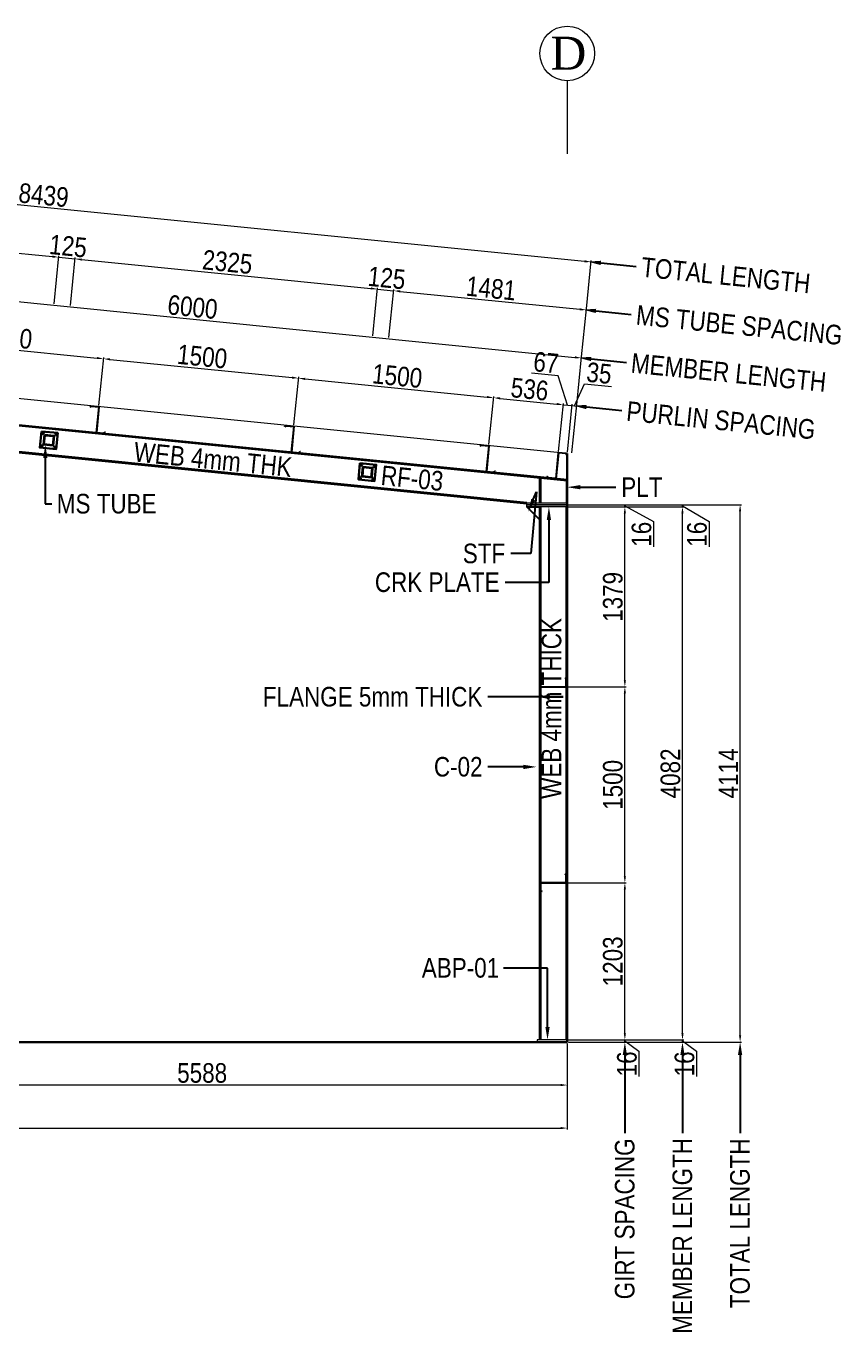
# Model space of a CAD drawing. Header units: millimetres. Extents: x 0 to 2669304, y -3314102 to 0.
# Drawn here: x 2320941 to 2327177, y -3178268 to -3168270 of the extents above; entities that cross this region are included whole.
import ezdxf
from ezdxf import colors
from ezdxf.entities.mleader import LeaderData, LeaderLine
from ezdxf.math import Vec2, Vec3

# ---------------------------------------------------------------- set-up
doc = ezdxf.new("R2010")
doc.units = ezdxf.units.MM
doc.header["$LTSCALE"] = 0.4
doc.header["$MEASUREMENT"] = 0
doc.header["$PDMODE"] = 34
doc.linetypes.add('CENTER', pattern=[2, 1.25, -0.25, 0.25, -0.25])
for name, color, linetype, lineweight in [('Base Plate', 114, 'Continuous', 20), ('CRK Plate', 54, 'Continuous', 20), ('Dim1', 147, 'Continuous', 20), ('Grid', 202, 'CENTER', 18), ('Outer Line', 1, 'Continuous', 30), ('PLT', 34, 'Continuous', 15), ('Roof Sheet1', 253, 'Continuous', 0), ('Steel', 1, 'Continuous', 30)]:
    doc.layers.add(name, color=color, linetype=linetype, lineweight=lineweight)
for name, color, linetype in [('Purlan', 46, 'Continuous'), ('stifners', 94, 'Continuous'), ('Thin', 6, 'Continuous')]:
    doc.layers.add(name, color=color, linetype=linetype)
doc.styles.add('style2', font='ARIALN.TTF')
doc.dimstyles.new('H.M.A', dxfattribs={"dimtxt": 37.0005, "dimasz": 20, "dimexe": 8, "dimexo": 10, "dimgap": 5, "dimtad": 3, "dimdec": 0, "dimrnd": 1, "dimzin": 0, "dimdsep": 46, "dimtxsty": 'style2', "dimcen": 0.09, "dimclrd": 152, "dimclre": 152, "dimclrt": 1, "dimadec": 0, "dimazin": 0, "dimtfac": 1, "dimtdec": 0, "dimtix": 1, "dimtmove": 1, "dimatfit": 3, "dimfxl": 0, "dimtolj": 1, "dimtzin": 0, "dimlwd": 5, "dimlwe": 5, "dimarcsym": 0})

# ---------------------------------------------------------------- blocks, each defined once
blk = doc.blocks.new('*D657')
at = {"layer": 'Defpoints', "color": 0}
for p in [(2308318.7, -3176377.8), (2325082.7, -3176377.8), (2325082.7, -3176707.3)]:
    blk.add_point(p, dxfattribs=at)
at = {"layer": 'Dim1', "color": 152, "lineweight": 5}
for p, q in [((2308318.7, -3176387.8), (2308318.7, -3176717.3)), ((2325082.7, -3176387.8), (2325082.7, -3176717.3)), ((2308368.7, -3176707.3), (2325032.7, -3176707.3))]:
    blk.add_line(p, q, dxfattribs=at)
at = {"layer": 'Dim1', "color": 152}
for points in [[(2308368.7, -3176698.9), (2308368.7, -3176715.6), (2308318.7, -3176707.3)], [(2325032.7, -3176698.9), (2325032.7, -3176715.6), (2325082.7, -3176707.3)]]:
    blk.add_solid(points, dxfattribs=at)
at = {"layer": 'Dim1', "color": 1, "insert": (2316700.7, -3176614.6), "char_height": 150, "attachment_point": 5, "style": 'style2'}
blk.add_mtext('\\A1;WIDTH : 16764 O/O OF STEEL LINE', dxfattribs=at)
blk = doc.blocks.new('A$C252068E4')
at = {"layer": 'Purlan'}
h = blk.add_hatch(color=256, dxfattribs=at)
h.dxf.hatch_style = 1
h.paths.add_polyline_path([(69.9, 200), (9.9, 200), (0, 190.1), (1.1, 189), (10.5, 198.5), (68.4, 198.5), (68.4, 0), (128.4, 0), (138.3, 9.9), (137.2, 11), (127.8, 1.5), (69.9, 1.5)])
for p, q in [((9.9, 200), (0, 190.1)), ((9.9, 200), (69.9, 200)), ((69.9, 200), (69.9, 1.5)), ((1.1, 189), (0, 190.1)), ((10.5, 198.5), (1.1, 189)), ((10.5, 198.5), (68.4, 198.5)), ((68.4, 198.5), (68.4, 0)), ((69.9, 1.5), (127.8, 1.5)), ((127.8, 1.5), (137.2, 11)), ((128.4, 0), (138.3, 9.9)), ((138.3, 9.9), (137.2, 11)), ((68.4, 0), (128.4, 0))]:
    blk.add_line(p, q, dxfattribs=at)
blk = doc.blocks.new('*D733')
at = {"layer": 'Defpoints', "color": 0}
for p in [(2321534, -3170816.6), (2320004.7, -3171035.1), (2321497.3, -3171184.3)]:
    blk.add_point(p, dxfattribs=at)
at = {"layer": 'Dim1', "color": 152, "lineweight": 5}
for p, q in [((2320005.7, -3171025.1), (2320042.5, -3170657.4)), ((2320091.2, -3170672.3), (2321484.3, -3170811.6)), ((2321498.3, -3171174.4), (2321535, -3170806.6))]:
    blk.add_line(p, q, dxfattribs=at)
at = {"layer": 'Dim1', "color": 152}
for points in [[(2320092.1, -3170664), (2320090.4, -3170680.6), (2320041.5, -3170667.3)], [(2321485.1, -3170803.3), (2321483.5, -3170819.9), (2321534, -3170816.6)]]:
    blk.add_solid(points, dxfattribs=at)
at = {"layer": 'Dim1', "color": 1, "insert": (2320796.9, -3170650.8), "char_height": 150, "attachment_point": 5, "rotation": 354.28963, "style": 'style2'}
blk.add_mtext('\\A1;1500', dxfattribs=at)
blk = doc.blocks.new('*D734')
at = {"layer": 'Defpoints', "color": 0}
for p in [(2323026.6, -3170965.8), (2321497.3, -3171184.3), (2322989.8, -3171333.6)]:
    blk.add_point(p, dxfattribs=at)
at = {"layer": 'Dim1', "color": 152, "lineweight": 5}
for p, q in [((2321498.3, -3171174.4), (2321535, -3170806.6)), ((2321583.8, -3170821.5), (2322976.8, -3170960.8)), ((2322990.8, -3171323.6), (2323027.6, -3170955.9))]:
    blk.add_line(p, q, dxfattribs=at)
at = {"layer": 'Dim1', "color": 152}
for points in [[(2321584.6, -3170813.3), (2321583, -3170829.8), (2321534, -3170816.6)], [(2322977.7, -3170952.6), (2322976, -3170969.1), (2323026.6, -3170965.8)]]:
    blk.add_solid(points, dxfattribs=at)
at = {"layer": 'Dim1', "color": 1, "insert": (2322289.4, -3170800.1), "char_height": 150, "attachment_point": 5, "rotation": 354.28963, "style": 'style2'}
blk.add_mtext('\\A1;1500', dxfattribs=at)
blk = doc.blocks.new('*D735')
at = {"layer": 'Defpoints', "color": 0}
for p in [(2324519.1, -3171115.1), (2322989.8, -3171333.6), (2324482.4, -3171482.8)]:
    blk.add_point(p, dxfattribs=at)
at = {"layer": 'Dim1', "color": 152, "lineweight": 5}
for p, q in [((2322990.8, -3171323.6), (2323027.6, -3170955.9)), ((2323076.3, -3170970.8), (2324469.4, -3171110.1)), ((2324483.4, -3171472.9), (2324520.1, -3171105.1))]:
    blk.add_line(p, q, dxfattribs=at)
at = {"layer": 'Dim1', "color": 152}
for points in [[(2323077.2, -3170962.5), (2323075.5, -3170979.1), (2323026.6, -3170965.8)], [(2324470.2, -3171101.8), (2324468.6, -3171118.4), (2324519.1, -3171115.1)]]:
    blk.add_solid(points, dxfattribs=at)
at = {"layer": 'Dim1', "color": 1, "insert": (2323782, -3170949.3), "char_height": 150, "attachment_point": 5, "rotation": 354.28963, "style": 'style2'}
blk.add_mtext('\\A1;1500', dxfattribs=at)
blk = doc.blocks.new('*D736')
at = {"layer": 'Defpoints', "color": 0}
for p in [(2325052.4, -3171168.4), (2324482.4, -3171482.8), (2325015.6, -3171536.1)]:
    blk.add_point(p, dxfattribs=at)
at = {"layer": 'Dim1', "color": 152, "lineweight": 5}
for p, q in [((2324483.4, -3171472.9), (2324520.1, -3171105.1)), ((2324568.9, -3171120), (2325002.6, -3171163.4)), ((2325016.6, -3171526.2), (2325053.4, -3171158.4))]:
    blk.add_line(p, q, dxfattribs=at)
at = {"layer": 'Dim1', "color": 152}
for points in [[(2324569.7, -3171111.8), (2324568.1, -3171128.3), (2324519.1, -3171115.1)], [(2325003.5, -3171155.1), (2325001.8, -3171171.7), (2325052.4, -3171168.4)]]:
    blk.add_solid(points, dxfattribs=at)
at = {"layer": 'Dim1', "color": 1, "insert": (2324794.9, -3171050.6), "char_height": 150, "attachment_point": 5, "rotation": 354.28963, "style": 'style2'}
blk.add_mtext('\\A1;536', dxfattribs=at)
blk = doc.blocks.new('*D737')
at = {"layer": 'Defpoints', "color": 0}
for p in [(2325119.5, -3171175.1), (2325015.6, -3171536.1), (2325082.7, -3171542.9)]:
    blk.add_point(p, dxfattribs=at)
at = {"layer": 'Dim1', "color": 152, "lineweight": 5}
for p, q in [((2325014.4, -3170948.1), (2324808.6, -3170927.5)), ((2325085.9, -3171171.7), (2325014.4, -3170948.1)), ((2325016.6, -3171526.2), (2325053.4, -3171158.4)), ((2325083.7, -3171532.9), (2325120.5, -3171165.1)), ((2325052.4, -3171168.4), (2325119.5, -3171175.1)), ((2325052.4, -3171168.4), (2325119.5, -3171175.1))]:
    blk.add_line(p, q, dxfattribs=at)
at = {"layer": 'Dim1', "color": 1, "insert": (2324920.6, -3170846.7), "char_height": 150, "attachment_point": 5, "rotation": 354.28963, "style": 'style2'}
blk.add_mtext('\\A1;67', dxfattribs=at)
blk = doc.blocks.new('*D738')
at = {"layer": 'Defpoints', "color": 0}
for p in [(2325154.7, -3171178.6), (2325082.7, -3171542.9), (2325117.9, -3171546.4)]:
    blk.add_point(p, dxfattribs=at)
at = {"layer": 'Dim1', "color": 152, "lineweight": 5}
for p, q in [((2325137.1, -3171176.9), (2325214.9, -3171008.4)), ((2325214.9, -3171008.4), (2325421, -3171029)), ((2325083.7, -3171532.9), (2325120.5, -3171165.1)), ((2325118.9, -3171536.4), (2325155.7, -3171168.7)), ((2325119.5, -3171175.1), (2325154.7, -3171178.6)), ((2325119.5, -3171175.1), (2325154.7, -3171178.6))]:
    blk.add_line(p, q, dxfattribs=at)
at = {"layer": 'Dim1', "color": 1, "insert": (2325327, -3170927.5), "char_height": 150, "attachment_point": 5, "rotation": 354.28963, "style": 'style2'}
blk.add_mtext('\\A1;35', dxfattribs=at)
blk = doc.blocks.new('*D740')
at = {"layer": 'Defpoints', "color": 0}
for p in [(2319184.4, -3170581.6), (2325191.4, -3170810.9), (2325154.7, -3171178.6)]:
    blk.add_point(p, dxfattribs=at)
at = {"layer": 'Dim1', "color": 152, "lineweight": 5}
for p, q in [((2319185.4, -3170571.7), (2319222.2, -3170203.9)), ((2319271, -3170218.9), (2325141.7, -3170805.9)), ((2325155.7, -3171168.7), (2325192.4, -3170800.9))]:
    blk.add_line(p, q, dxfattribs=at)
at = {"layer": 'Dim1', "color": 152}
for points in [[(2319271.8, -3170210.6), (2319270.1, -3170227.2), (2319221.2, -3170213.9)], [(2325142.5, -3170797.6), (2325140.8, -3170814.2), (2325191.4, -3170810.9)]]:
    blk.add_solid(points, dxfattribs=at)
at = {"layer": 'Dim1', "color": 1, "insert": (2322215.4, -3170421.3), "char_height": 150, "attachment_point": 5, "rotation": 354.28963, "style": 'style2'}
blk.add_mtext('\\A1;6000', dxfattribs=at)
blk = doc.blocks.new('*D741')
at = {"layer": 'Defpoints', "color": 0}
for p in [(2321191.8, -3170039.5), (2318078.4, -3170099.6), (2321155, -3170407.3)]:
    blk.add_point(p, dxfattribs=at)
at = {"layer": 'Dim1', "color": 152, "lineweight": 5}
for p, q in [((2318079.4, -3170089.7), (2318116.2, -3169721.9)), ((2318164.9, -3169736.9), (2321142, -3170034.6)), ((2321156, -3170397.3), (2321192.8, -3170029.6))]:
    blk.add_line(p, q, dxfattribs=at)
at = {"layer": 'Dim1', "color": 152}
for points in [[(2318165.7, -3169728.6), (2318164.1, -3169745.2), (2318115.2, -3169731.9)], [(2321142.9, -3170026.3), (2321141.2, -3170042.9), (2321191.8, -3170039.5)]]:
    blk.add_solid(points, dxfattribs=at)
at = {"layer": 'Dim1', "color": 1, "insert": (2319662.6, -3169794.6), "char_height": 150, "attachment_point": 5, "rotation": 354.28963, "style": 'style2'}
blk.add_mtext('\\A1;3092', dxfattribs=at)
blk = doc.blocks.new('*D742')
at = {"layer": 'Defpoints', "color": 0}
for p in [(2321316.2, -3170052), (2321155, -3170407.2), (2321279.4, -3170419.6)]:
    blk.add_point(p, dxfattribs=at)
at = {"layer": 'Dim1', "color": 152, "lineweight": 5}
for p, q in [((2321156, -3170397.3), (2321192.8, -3170029.6)), ((2321191.8, -3170039.5), (2321316.2, -3170052)), ((2321280.4, -3170409.7), (2321317.2, -3170042))]:
    blk.add_line(p, q, dxfattribs=at)
at = {"layer": 'Dim1', "color": 1, "insert": (2321263.1, -3169954.6), "char_height": 150, "attachment_point": 5, "rotation": 354.28963, "style": 'style2'}
blk.add_mtext('\\A1;125', dxfattribs=at)
blk = doc.blocks.new('*D743')
at = {"layer": 'Defpoints', "color": 0}
for p in [(2323629.8, -3170283.3), (2321279.4, -3170419.7), (2323593, -3170651.1)]:
    blk.add_point(p, dxfattribs=at)
at = {"layer": 'Dim1', "color": 152, "lineweight": 5}
for p, q in [((2321280.4, -3170409.8), (2321317.2, -3170042)), ((2321365.9, -3170057), (2323580, -3170278.4)), ((2323594, -3170641.1), (2323630.8, -3170273.4))]:
    blk.add_line(p, q, dxfattribs=at)
at = {"layer": 'Dim1', "color": 152}
for points in [[(2321366.7, -3170048.7), (2321365.1, -3170065.2), (2321316.2, -3170052)], [(2323580.9, -3170270.1), (2323579.2, -3170286.7), (2323629.8, -3170283.3)]]:
    blk.add_solid(points, dxfattribs=at)
at = {"layer": 'Dim1', "color": 1, "insert": (2322482.1, -3170076.5), "char_height": 150, "attachment_point": 5, "rotation": 354.28963, "style": 'style2'}
blk.add_mtext('\\A1;2325', dxfattribs=at)
blk = doc.blocks.new('*D744')
at = {"layer": 'Defpoints', "color": 0}
for p in [(2323754.2, -3170295.8), (2323593, -3170651.1), (2323717.4, -3170663.5)]:
    blk.add_point(p, dxfattribs=at)
at = {"layer": 'Dim1', "color": 152, "lineweight": 5}
for p, q in [((2323594, -3170641.1), (2323630.8, -3170273.4)), ((2323629.8, -3170283.3), (2323754.2, -3170295.8)), ((2323718.4, -3170653.5), (2323755.2, -3170285.8))]:
    blk.add_line(p, q, dxfattribs=at)
at = {"layer": 'Dim1', "color": 1, "insert": (2323701.1, -3170198.4), "char_height": 150, "attachment_point": 5, "rotation": 354.28963, "style": 'style2'}
blk.add_mtext('\\A1;125', dxfattribs=at)
blk = doc.blocks.new('*D745')
at = {"layer": 'Defpoints', "color": 0}
for p in [(2325228.2, -3170443.2), (2323717.4, -3170663.5), (2325191.4, -3170810.9)]:
    blk.add_point(p, dxfattribs=at)
at = {"layer": 'Dim1', "color": 152, "lineweight": 5}
for p, q in [((2323718.4, -3170653.5), (2323755.2, -3170285.8)), ((2323803.9, -3170300.7), (2325178.4, -3170438.2)), ((2325192.4, -3170800.9), (2325229.2, -3170433.2))]:
    blk.add_line(p, q, dxfattribs=at)
at = {"layer": 'Dim1', "color": 152}
for points in [[(2323804.7, -3170292.5), (2323803.1, -3170309), (2323754.2, -3170295.8)], [(2325179.3, -3170429.9), (2325177.6, -3170446.5), (2325228.2, -3170443.2)]]:
    blk.add_solid(points, dxfattribs=at)
at = {"layer": 'Dim1', "color": 1, "insert": (2324500.3, -3170278.3), "char_height": 150, "attachment_point": 5, "rotation": 354.28963, "style": 'style2'}
blk.add_mtext('\\A1;1481', dxfattribs=at)
blk = doc.blocks.new('*D746')
at = {"layer": 'Defpoints', "color": 0}
for p in [(2316831.4, -3169603.5), (2325265, -3170075.4), (2325228.2, -3170443.2)]:
    blk.add_point(p, dxfattribs=at)
at = {"layer": 'Dim1', "color": 152, "lineweight": 5}
for p, q in [((2316832.4, -3169593.6), (2316869.2, -3169225.8)), ((2316917.9, -3169240.8), (2325215.2, -3170070.5)), ((2325229.2, -3170433.2), (2325266, -3170065.5))]:
    blk.add_line(p, q, dxfattribs=at)
at = {"layer": 'Dim1', "color": 152}
for points in [[(2316918.7, -3169232.5), (2316917.1, -3169249.1), (2316868.2, -3169235.8)], [(2325216.1, -3170062.2), (2325214.4, -3170078.8), (2325265, -3170075.4)]]:
    blk.add_solid(points, dxfattribs=at)
at = {"layer": 'Dim1', "color": 1, "insert": (2321075.7, -3169564.5), "char_height": 150, "attachment_point": 5, "rotation": 354.28963, "style": 'style2'}
blk.add_mtext('\\A1;8439', dxfattribs=at)
blk = doc.blocks.new('*D747')
at = {"layer": 'Defpoints', "color": 0}
for p in [(2325082.7, -3176032.4), (2325082.7, -3176048.4), (2325523.7, -3176032.4)]:
    blk.add_point(p, dxfattribs=at)
at = {"layer": 'Dim1', "color": 152, "lineweight": 5}
for p, q in [((2325092.7, -3176032.4), (2325533.7, -3176032.4)), ((2325092.7, -3176048.4), (2325533.7, -3176048.4)), ((2325523.7, -3176048.4), (2325523.7, -3176032.4)), ((2325523.7, -3176048.4), (2325523.7, -3176032.4)), ((2325523.7, -3176040.4), (2325631.6, -3176118.8)), ((2325631.6, -3176118.8), (2325631.6, -3176313.3))]:
    blk.add_line(p, q, dxfattribs=at)
at = {"layer": 'Dim1', "color": 1, "insert": (2325540, -3176216.1), "char_height": 150, "attachment_point": 5, "rotation": 90, "style": 'style2'}
blk.add_mtext('\\A1;16', dxfattribs=at)
blk = doc.blocks.new('*D748')
at = {"layer": 'Defpoints', "color": 0}
for p in [(2325082.7, -3174829.4), (2325523.7, -3174829.4), (2325082.7, -3176032.4)]:
    blk.add_point(p, dxfattribs=at)
at = {"layer": 'Dim1', "color": 152, "lineweight": 5}
for p, q in [((2325092.7, -3174829.4), (2325533.7, -3174829.4)), ((2325523.7, -3175982.4), (2325523.7, -3174879.4)), ((2325092.7, -3176032.4), (2325533.7, -3176032.4))]:
    blk.add_line(p, q, dxfattribs=at)
at = {"layer": 'Dim1', "color": 152}
for points in [[(2325515.4, -3174879.4), (2325532.1, -3174879.4), (2325523.7, -3174829.4)], [(2325515.4, -3175982.4), (2325532.1, -3175982.4), (2325523.7, -3176032.4)]]:
    blk.add_solid(points, dxfattribs=at)
at = {"layer": 'Dim1', "color": 1, "insert": (2325432.1, -3175430.9), "char_height": 150, "attachment_point": 5, "rotation": 90, "style": 'style2'}
blk.add_mtext('\\A1;1203', dxfattribs=at)
blk = doc.blocks.new('*D749')
at = {"layer": 'Defpoints', "color": 0}
for p in [(2325082.7, -3173329.4), (2325523.7, -3173329.4), (2325082.7, -3174829.4)]:
    blk.add_point(p, dxfattribs=at)
at = {"layer": 'Dim1', "color": 152, "lineweight": 5}
for p, q in [((2325092.7, -3173329.4), (2325533.7, -3173329.4)), ((2325523.7, -3174779.4), (2325523.7, -3173379.4)), ((2325092.7, -3174829.4), (2325533.7, -3174829.4))]:
    blk.add_line(p, q, dxfattribs=at)
at = {"layer": 'Dim1', "color": 152}
for points in [[(2325515.4, -3173379.4), (2325532.1, -3173379.4), (2325523.7, -3173329.4)], [(2325515.4, -3174779.4), (2325532.1, -3174779.4), (2325523.7, -3174829.4)]]:
    blk.add_solid(points, dxfattribs=at)
at = {"layer": 'Dim1', "color": 1, "insert": (2325432.1, -3174079.4), "char_height": 150, "attachment_point": 5, "rotation": 90, "style": 'style2'}
blk.add_mtext('\\A1;1500', dxfattribs=at)
blk = doc.blocks.new('*D750')
at = {"layer": 'Defpoints', "color": 0}
for p in [(2325082.7, -3171950.9), (2325523.7, -3171950.9), (2325082.7, -3173329.4)]:
    blk.add_point(p, dxfattribs=at)
at = {"layer": 'Dim1', "color": 152, "lineweight": 5}
for p, q in [((2325092.7, -3171950.9), (2325533.7, -3171950.9)), ((2325523.7, -3173279.4), (2325523.7, -3172000.9)), ((2325092.7, -3173329.4), (2325533.7, -3173329.4))]:
    blk.add_line(p, q, dxfattribs=at)
at = {"layer": 'Dim1', "color": 152}
for points in [[(2325515.4, -3172000.9), (2325532.1, -3172000.9), (2325523.7, -3171950.9)], [(2325515.4, -3173279.4), (2325532.1, -3173279.4), (2325523.7, -3173329.4)]]:
    blk.add_solid(points, dxfattribs=at)
at = {"layer": 'Dim1', "color": 1, "insert": (2325432.1, -3172640.1), "char_height": 150, "attachment_point": 5, "rotation": 90, "style": 'style2'}
blk.add_mtext('\\A1;1379', dxfattribs=at)
blk = doc.blocks.new('*D751')
at = {"layer": 'Defpoints', "color": 0}
for p in [(2325082.7, -3171934.9), (2325082.7, -3171950.9), (2325523.7, -3171934.9)]:
    blk.add_point(p, dxfattribs=at)
at = {"layer": 'Dim1', "color": 152, "lineweight": 5}
for p, q in [((2325092.7, -3171934.9), (2325533.7, -3171934.9)), ((2325092.7, -3171950.9), (2325533.7, -3171950.9)), ((2325523.7, -3171950.9), (2325523.7, -3171934.9)), ((2325523.7, -3171950.9), (2325523.7, -3171934.9)), ((2325523.7, -3171942.9), (2325743.5, -3172063.3)), ((2325743.5, -3172063.3), (2325743.5, -3172257.9))]:
    blk.add_line(p, q, dxfattribs=at)
at = {"layer": 'Dim1', "color": 1, "insert": (2325651.9, -3172160.6), "char_height": 150, "attachment_point": 5, "rotation": 90, "style": 'style2'}
blk.add_mtext('\\A1;16', dxfattribs=at)
blk = doc.blocks.new('*D752')
at = {"layer": 'Defpoints', "color": 0}
for p in [(2325523.7, -3171950.9), (2325964.8, -3171950.9), (2325523.7, -3176032.4)]:
    blk.add_point(p, dxfattribs=at)
at = {"layer": 'Dim1', "color": 152, "lineweight": 5}
for p, q in [((2325533.7, -3171950.9), (2325974.8, -3171950.9)), ((2325964.8, -3175982.4), (2325964.8, -3172000.9)), ((2325533.7, -3176032.4), (2325974.8, -3176032.4))]:
    blk.add_line(p, q, dxfattribs=at)
at = {"layer": 'Dim1', "color": 152}
for points in [[(2325956.4, -3172000.9), (2325973.1, -3172000.9), (2325964.8, -3171950.9)], [(2325956.4, -3175982.4), (2325973.1, -3175982.4), (2325964.8, -3176032.4)]]:
    blk.add_solid(points, dxfattribs=at)
at = {"layer": 'Dim1', "color": 1, "insert": (2325873.2, -3173991.6), "char_height": 150, "attachment_point": 5, "rotation": 90, "style": 'style2'}
blk.add_mtext('\\A1;4082', dxfattribs=at)
blk = doc.blocks.new('*D753')
at = {"layer": 'Defpoints', "color": 0}
for p in [(2325523.7, -3176032.4), (2325523.7, -3176048.4), (2325964.8, -3176032.4)]:
    blk.add_point(p, dxfattribs=at)
at = {"layer": 'Dim1', "color": 152, "lineweight": 5}
for p, q in [((2325533.7, -3176032.4), (2325974.8, -3176032.4)), ((2325533.7, -3176048.4), (2325974.8, -3176048.4)), ((2325964.8, -3176048.4), (2325964.8, -3176032.4)), ((2325964.8, -3176048.4), (2325964.8, -3176032.4)), ((2325964.8, -3176040.4), (2326072.6, -3176118.8)), ((2326072.6, -3176118.8), (2326072.6, -3176313.3))]:
    blk.add_line(p, q, dxfattribs=at)
at = {"layer": 'Dim1', "color": 1, "insert": (2325981, -3176216.1), "char_height": 150, "attachment_point": 5, "rotation": 90, "style": 'style2'}
blk.add_mtext('\\A1;16', dxfattribs=at)
blk = doc.blocks.new('*D754')
at = {"layer": 'Defpoints', "color": 0}
for p in [(2325523.7, -3171934.9), (2325523.7, -3171950.9), (2325964.8, -3171934.9)]:
    blk.add_point(p, dxfattribs=at)
at = {"layer": 'Dim1', "color": 152, "lineweight": 5}
for p, q in [((2325533.7, -3171934.9), (2325974.8, -3171934.9)), ((2325533.7, -3171950.9), (2325974.8, -3171950.9)), ((2325964.8, -3171950.9), (2325964.8, -3171934.9)), ((2325964.8, -3171950.9), (2325964.8, -3171934.9)), ((2325964.8, -3171942.9), (2326167.9, -3172063.3)), ((2326167.9, -3172063.3), (2326167.9, -3172257.9))]:
    blk.add_line(p, q, dxfattribs=at)
at = {"layer": 'Dim1', "color": 1, "insert": (2326076.3, -3172160.6), "char_height": 150, "attachment_point": 5, "rotation": 90, "style": 'style2'}
blk.add_mtext('\\A1;16', dxfattribs=at)
blk = doc.blocks.new('*D755')
at = {"layer": 'Defpoints', "color": 0}
for p in [(2325964.8, -3171934.9), (2326405.8, -3171934.9), (2325964.8, -3176048.4)]:
    blk.add_point(p, dxfattribs=at)
at = {"layer": 'Dim1', "color": 152, "lineweight": 5}
for p, q in [((2325974.8, -3171934.9), (2326415.8, -3171934.9)), ((2326405.8, -3175998.4), (2326405.8, -3171984.9)), ((2325974.8, -3176048.4), (2326415.8, -3176048.4))]:
    blk.add_line(p, q, dxfattribs=at)
at = {"layer": 'Dim1', "color": 152}
for points in [[(2326397.5, -3171984.9), (2326414.1, -3171984.9), (2326405.8, -3171934.9)], [(2326397.5, -3175998.4), (2326414.1, -3175998.4), (2326405.8, -3176048.4)]]:
    blk.add_solid(points, dxfattribs=at)
at = {"layer": 'Dim1', "color": 1, "insert": (2326315.5, -3173991.6), "char_height": 150, "attachment_point": 5, "rotation": 90, "style": 'style2'}
blk.add_mtext('\\A1;4114', dxfattribs=at)
blk = doc.blocks.new('*D756')
at = {"layer": 'Defpoints', "color": 0}
for p in [(2319494.7, -3176048.4), (2325082.7, -3176048.4), (2319494.7, -3176377.8)]:
    blk.add_point(p, dxfattribs=at)
at = {"layer": 'Dim1', "color": 152, "lineweight": 5}
for p, q in [((2319494.7, -3176058.4), (2319494.7, -3176387.8)), ((2325082.7, -3176058.4), (2325082.7, -3176387.8)), ((2325032.7, -3176377.8), (2319544.7, -3176377.8))]:
    blk.add_line(p, q, dxfattribs=at)
at = {"layer": 'Dim1', "color": 152}
for points in [[(2319544.7, -3176369.5), (2319544.7, -3176386.1), (2319494.7, -3176377.8)], [(2325032.7, -3176369.5), (2325032.7, -3176386.1), (2325082.7, -3176377.8)]]:
    blk.add_solid(points, dxfattribs=at)
at = {"layer": 'Dim1', "color": 1, "insert": (2322288.7, -3176286.2), "char_height": 150, "attachment_point": 5, "style": 'style2'}
blk.add_mtext('\\A1;5588', dxfattribs=at)
blk = doc.blocks.new('A$C48F06F5B')
at = {"layer": 'Outer Line'}
for points in [[(125, 125), (0, 125), (0, 0), (125, 0)], [(100, 100), (25, 100), (25, 25), (100, 25)], [(97, 97), (28, 97), (28, 28), (97, 28)]]:
    blk.add_lwpolyline(points, close=True, dxfattribs=at)
for centre in [(12.5, 112.5), (112.5, 112.5), (12.5, 12.5), (112.5, 12.5)]:
    blk.add_circle(centre, 6, dxfattribs=at)

msp = doc.modelspace()

# ---------------------------------------------------------------- linework, layer by layer
at = {"layer": 'Base Plate'}
msp.add_lwpolyline([(2325082.6817, -3176032.3803), (2324852.6817, -3176032.3803), (2324852.6817, -3176048.3803), (2325082.6817, -3176048.3803)], close=True, dxfattribs=at)
at = {"layer": 'CRK Plate'}
for points in [[(2324772.6817, -3171918.8728), (2325082.6817, -3171918.8728), (2325082.6817, -3171934.8728), (2324772.6817, -3171934.8728)], [(2324772.6817, -3171934.8728), (2325082.6817, -3171934.8728), (2325082.6817, -3171950.8728), (2324772.6817, -3171950.8728)]]:
    msp.add_lwpolyline(points, close=True, dxfattribs=at)
at = {"layer": 'Grid', "color": 202, "linetype": 'ByBlock'}
msp.add_line((2325082.6817, -3168688.4726), (2325082.6817, -3169247.5636), dxfattribs=at)
msp.add_circle((2325082.6817, -3168479.118), 209.3546, dxfattribs=at)
at = {"layer": 'Outer Line'}
for p, q in [((2325082.6817, -3171748.8753), (2319143.1812, -3171154.9253)), ((2325082.6817, -3171743.8504), (2319143.6787, -3171149.9501)), ((2324772.6817, -3171918.8728), (2319123.2804, -3171353.9327)), ((2324772.6817, -3171923.8978), (2319597.8788, -3171406.4175)), ((2325082.6817, -3176048.3803), (2325082.6817, -3171542.8529)), ((2324872.6817, -3176032.3803), (2324872.6817, -3171950.8728)), ((2324877.6817, -3176032.3803), (2324877.6817, -3171950.8728)), ((2325077.6817, -3176032.3803), (2325077.6817, -3171950.8728)), ((2325082.6817, -3171950.8728), (2325082.6817, -3176032.3803)), ((2308318.6817, -3176048.3803), (2325082.6817, -3176048.3803))]:
    msp.add_line(p, q, dxfattribs=at)
at = {"layer": 'PLT'}
msp.add_lwpolyline([(2325077.6817, -3171748.3753), (2325082.6817, -3171748.8753), (2325082.6817, -3171918.8728), (2325077.6817, -3171918.8728)], close=True, dxfattribs=at)
at = {"layer": 'Roof Sheet1'}
msp.add_line((2325082.6817, -3171542.8529), (2316700.6817, -3170704.6529), dxfattribs=at)
at = {"layer": 'stifners'}
for points in [[(2324872.6817, -3171729.8853), (2324877.6817, -3171730.3853), (2324877.6817, -3171918.8728), (2324872.6817, -3171918.8728)], [(2324772.6817, -3171950.8728), (2324872.6817, -3171950.8728), (2324872.6817, -3172050.8728)]]:
    msp.add_lwpolyline(points, close=True, dxfattribs=at)

# ---------------------------------------------------------------- block references
at = {"layer": 'Outer Line', "xscale": -1, "rotation": 354.2894068627579}
for p in [(2321170.435, -3171509.279), (2323608.435, -3171753.079)]:
    msp.add_blockref('A$C48F06F5B', p, dxfattribs=at)
at = {"layer": 'Steel'}
for p, rotation in [((2321409.2947, -3171376.5102), 354.2894331684685), ((2322901.8505, -3171525.7658), 354.2894331684685), ((2324394.4062, -3171675.0214), 354.2894331684685), ((2325076.6814, -3173397.783), 89.99999999995212), ((2325076.6814, -3174897.783), 89.99999999995212)]:
    msp.add_blockref('A$C252068E4', p, dxfattribs=dict(at, rotation=rotation))
at = {"layer": 'Steel', "xscale": -1, "rotation": 354.2894331686123}
msp.add_blockref('A$C252068E4', (2325063.7693, -3171741.9576), dxfattribs=at)

# ---------------------------------------------------------------- texts
at = {"layer": 'Thin', "color": 7, "lineweight": 5, "insert": (2325091.6273, -3168351.1028), "char_height": 252, "attachment_point": 2, "style": 'style2'}
msp.add_mtext('{\\fTimes New Roman|b0|i0|c0|p18;D}', dxfattribs=at)
at = {"layer": 'Thin', "color": 7, "lineweight": 5, "char_height": 150, "attachment_point": 2, "rotation": 354.28940686, "style": 'style2'}
for s, insert, width in [('WEB 4mm THK', (2322378.3704, -3171512.9539), 1420.368378), ('RF-03', (2323903.561, -3171656.6272), 450.196957)]:
    msp.add_mtext(s, dxfattribs=dict(at, insert=insert, width=width))
at = {"layer": 'Thin', "color": 7, "lineweight": 5, "insert": (2325039.3346, -3173494.3162), "char_height": 150, "attachment_point": 8, "rotation": 90, "style": 'style2'}
msp.add_mtext('WEB 4mm THICK', dxfattribs=at)

# ---------------------------------------------------------------- dimensions: what is measured, and where the dimension line sits
at = {"layer": 'Dim1'}
for base, p1, p2, angle, picture, middle in [((2325264.9733, -3170075.4456), (2316831.3928, -3169603.5217), (2325228.2022, -3170443.1702), 174.2896262, '*D746', (2321075.6814, -3169564.4899)), ((2321191.7822, -3170039.5438), (2318078.3908, -3170099.6204), (2321155.0104, -3170407.2755), 174.2896262, '*D741', (2319662.5849, -3169794.5873)), ((2321316.1619, -3170051.9813), (2321155.0165, -3170407.2146), (2321279.3967, -3170419.6476), 174.2896262, '*D742', (2321263.0848, -3169954.6311)), ((2323629.7831, -3170283.3345), (2321279.3908, -3170419.7059), (2323593.0121, -3170651.059), 174.2896262, '*D743', (2322482.0853, -3170076.5264)), ((2323754.1628, -3170295.7719), (2323593.0121, -3170651.059), (2323717.3918, -3170663.4965), 174.2896262, '*D744', (2323701.0858, -3170198.4217)), ((2325228.2008, -3170443.17), (2323717.3918, -3170663.4965), (2325191.4298, -3170810.8946), 174.2896262, '*D745', (2324500.2946, -3170278.3395)), ((2325191.4284, -3170810.8945), (2319184.4315, -3170581.6236), (2325154.6574, -3171178.6191), 174.2896262, '*D740', (2322215.4285, -3170421.2633)), ((2321534.0311, -3170816.5705), (2320004.7028, -3171035.0538), (2321497.2586, -3171184.3094), 174.2896262, '*D733', (2320796.8657, -3170650.8141)), ((2323026.5874, -3170965.8203), (2321497.2586, -3171184.3094), (2322989.8143, -3171333.5661), 174.2896262, '*D734', (2322289.4221, -3170800.0639)), ((2324519.1438, -3171115.0702), (2322989.8143, -3171333.5661), (2324482.3702, -3171482.8206), 174.2896262, '*D735', (2323781.9784, -3170949.3138)), ((2325052.3806, -3171168.3918), (2324482.3702, -3171482.8206), (2325015.6068, -3171536.1442), 174.2896262, '*D736', (2324794.875, -3171050.5996)), ((2325523.7169, -3171950.8728), (2325082.6817, -3173329.3803), (2325082.6817, -3171950.8728), 90, '*D750', (2325432.131, -3172640.1266)), ((2325964.7521, -3171950.8728), (2325523.7169, -3176032.3803), (2325523.7169, -3171950.8728), 90, '*D752', (2325873.1662, -3173991.6266)), ((2326405.7873, -3171934.8728), (2325964.7521, -3176048.3803), (2325964.7521, -3171934.8728), 90, '*D755', (2326315.4804, -3173991.6266)), ((2325523.7169, -3173329.3803), (2325082.6817, -3174829.3803), (2325082.6817, -3173329.3803), 90, '*D749', (2325432.131, -3174079.3803)), ((2325523.7169, -3174829.3803), (2325082.6817, -3176032.3803), (2325082.6817, -3174829.3803), 90, '*D748', (2325432.131, -3175430.8803)), ((2319494.6817, -3176377.8164), (2325082.6817, -3176048.3803), (2319494.6817, -3176048.3803), 180, '*D756', (2322288.6817, -3176286.2305))]:
    dim = msp.add_linear_dim(base=base, p1=p1, p2=p2, angle=angle, dimstyle='H.M.A', override={"dimtxt": 150, "dimasz": 50, "dimexe": 10, "dimgap": 15}, dxfattribs=at)
    dim.commit()
    dim.dimension.update_dxf_attribs({"geometry": picture, "text_midpoint": middle})
for base, p1, p2, angle, picture, middle in [((2325119.4557, -3171175.0991), (2325015.6068, -3171536.1442), (2325082.6817, -3171542.8529), 174.2896262, '*D737', (2324999.4534, -3170946.5945)), ((2325154.6559, -3171178.619), (2325082.6817, -3171542.8529), (2325117.882, -3171546.3729), 174.2896262, '*D738', (2325229.805, -3171009.8507)), ((2325523.7169, -3171934.8728), (2325082.6817, -3171950.8728), (2325082.6817, -3171934.8728), 90, '*D751', (2325743.5203, -3172078.3283)), ((2325964.7521, -3171934.8728), (2325523.7169, -3171950.8728), (2325523.7169, -3171934.8728), 90, '*D754', (2326167.8584, -3172078.3283)), ((2325523.7169, -3176032.3803), (2325082.6817, -3176048.3803), (2325082.6817, -3176032.3803), 90, '*D747', (2325631.5954, -3176133.7977)), ((2325964.7521, -3176032.3803), (2325523.7169, -3176048.3803), (2325523.7169, -3176032.3803), 90, '*D753', (2326072.6306, -3176133.7977))]:
    dim = msp.add_linear_dim(base=base, p1=p1, p2=p2, angle=angle, dimstyle='H.M.A', override={"dimtxt": 150, "dimasz": 50, "dimexe": 10, "dimgap": 15}, dxfattribs=at)
    dim.commit()
    dim.dimension.update_dxf_attribs({"geometry": picture, "text_midpoint": middle, "dimtype": 160})
dim = msp.add_linear_dim(base=(2325082.6817, -3176707.2525), p1=(2308318.6817, -3176377.8164), p2=(2325082.6817, -3176377.8164), text='WIDTH : <> O/O OF STEEL LINE', dimstyle='H.M.A', override={"dimtxt": 150, "dimasz": 50, "dimexe": 10, "dimgap": 15}, dxfattribs=at)
dim.commit()
dim.dimension.update_dxf_attribs({"geometry": '*D657', "text_midpoint": (2316700.6817, -3176614.6434)})

# ---------------------------------------------------------------- leaders
at = {"layer": 'Thin', "color": 7, "lineweight": 5}
ml = msp.add_multileader_mtext('Standard', dxfattribs=at)
ml.set_content('TOTAL LENGTH', color=7, style='style2')
ml.set_leader_properties(color=215)
ml.build(insert=Vec2(0, 0))
ml.multileader.update_dxf_attribs({"dogleg_length": 150, "arrow_head_size": 100})
ctx = ml.context
ctx.base_point, ctx.char_height, ctx.arrow_head_size, ctx.landing_gap_size, ctx.plane_origin, ctx.plane_x_axis, ctx.plane_y_axis = Vec3(2325609.8024, -3170109.9272), 150, 100, 50, Vec3(2241503.4636, -3154165.8282), Vec3(0.995037571, -0.09949991), Vec3(0.09949991, 0.995037571)
ctx.text_align_type = 1
notes = []
notes.append((ctx, [(1, (1, 1, 0), (2325561.3134, -3170105.0785), (0.995037571, -0.09949991), 48.7308, [(0, [(2325239.9681, -3170072.9452)], 0, [])])]))
ctx.mtext.insert, ctx.mtext.text_direction, ctx.mtext.rotation, ctx.mtext.alignment, ctx.mtext.flow_direction = Vec3(2326303.924, -3170102.6772), Vec3(0.995037571, -0.09949991), 6.183520483, 2, 5
ml = msp.add_multileader_mtext('Standard', dxfattribs=at)
ml.set_content('MS TUBE SPACING', color=7, style='style2')
ml.set_leader_properties(color=215)
ml.build(insert=Vec2(0, 0))
ml.multileader.update_dxf_attribs({"dogleg_length": 150, "arrow_head_size": 100})
ctx = ml.context
ctx.base_point, ctx.char_height, ctx.arrow_head_size, ctx.landing_gap_size, ctx.plane_origin, ctx.plane_x_axis, ctx.plane_y_axis = Vec3(2325573.0315, -3170477.6508), 150, 100, 50, Vec3(2241466.6926, -3154533.5518), Vec3(0.995037571, -0.09949991), Vec3(0.09949991, 0.995037571)
ctx.text_align_type = 1
notes.append((ctx, [(1, (1, 1, 0), (2325524.5424, -3170472.8021), (0.995037571, -0.09949991), 48.7308, [(0, [(2325203.1972, -3170440.6688)], 0, [])])]))
ctx.mtext.insert, ctx.mtext.text_direction, ctx.mtext.rotation, ctx.mtext.alignment, ctx.mtext.flow_direction = Vec3(2326407.2965, -3170484.4147), Vec3(0.995037571, -0.09949991), 6.183520483, 2, 5
ml = msp.add_multileader_mtext('Standard', dxfattribs=at)
ml.set_content('MEMBER LENGTH', color=7, style='style2')
ml.set_leader_properties(color=215)
ml.build(insert=Vec2(0, 0))
ml.multileader.update_dxf_attribs({"dogleg_length": 150, "arrow_head_size": 100})
ctx = ml.context
ctx.base_point, ctx.char_height, ctx.arrow_head_size, ctx.landing_gap_size, ctx.plane_origin, ctx.plane_x_axis, ctx.plane_y_axis = Vec3(2325536.2605, -3170845.3745), 150, 100, 50, Vec3(2241429.9217, -3154901.2755), Vec3(0.995037571, -0.09949991), Vec3(0.09949991, 0.995037571)
ctx.text_align_type = 1
notes.append((ctx, [(1, (1, 1, 0), (2325487.7715, -3170840.5258), (0.995037571, -0.09949991), 48.7308, [(0, [(2325166.4262, -3170808.3925)], 0, [])])]))
ctx.mtext.insert, ctx.mtext.text_direction, ctx.mtext.rotation, ctx.mtext.alignment, ctx.mtext.flow_direction = Vec3(2326325.7794, -3170847.6639), Vec3(0.995037571, -0.09949991), 6.183520483, 2, 5
ml = msp.add_multileader_mtext('Standard', dxfattribs=at)
ml.set_content('PURLIN SPACING', color=7, style='style2')
ml.set_leader_properties(color=215)
ml.build(insert=Vec2(0, 0))
ml.multileader.update_dxf_attribs({"dogleg_length": 150, "arrow_head_size": 100})
ctx = ml.context
ctx.base_point, ctx.char_height, ctx.arrow_head_size, ctx.landing_gap_size, ctx.plane_origin, ctx.plane_x_axis, ctx.plane_y_axis = Vec3(2325499.4896, -3171213.0982), 150, 100, 50, Vec3(2241393.1507, -3155268.9992), Vec3(0.995037571, -0.09949991), Vec3(0.09949991, 0.995037571)
ctx.text_align_type = 1
notes.append((ctx, [(1, (1, 1, 0), (2325451.0005, -3171208.2495), (0.995037571, -0.09949991), 48.7308, [(0, [(2325129.6553, -3171176.1162)], 0, [])])]))
ctx.mtext.insert, ctx.mtext.text_direction, ctx.mtext.rotation, ctx.mtext.alignment, ctx.mtext.flow_direction = Vec3(2326267.0172, -3171213.1886), Vec3(0.995037571, -0.09949991), 6.183520483, 2, 5
ml = msp.add_multileader_mtext('Standard', dxfattribs=at)
ml.set_content('MS TUBE', color=7, style='style2')
ml.set_leader_properties(color=215)
ml.build(insert=Vec2(0, 0))
ml.multileader.update_dxf_attribs({"dogleg_length": 150, "arrow_head_size": 100})
ctx = ml.context
ctx.base_point, ctx.char_height, ctx.arrow_head_size, ctx.landing_gap_size, ctx.plane_origin = Vec3(2321136.9724, -3171927.7188), 150, 100, 50, Vec3(2235861.5689, -3164431.3144)
ctx.text_align_type = 1
notes.append((ctx, [(1, (1, 1, 0), (2321088.2416, -3171927.7188), (1, 0), 48.7308, [(0, [(2321088.2416, -3171475.9344)], 0, [])])]))
ctx.mtext.insert, ctx.mtext.alignment, ctx.mtext.flow_direction = Vec3(2321557.8285, -3171851.4398), 2, 5
ml = msp.add_multileader_mtext('Standard', dxfattribs=at)
ml.set_content('PLT', color=7, style='style2')
ml.set_leader_properties(color=215)
ml.build(insert=Vec2(0, 0))
ml.multileader.update_dxf_attribs({"dogleg_length": 150, "arrow_head_size": 100})
ctx = ml.context
ctx.base_point, ctx.char_height, ctx.arrow_head_size, ctx.landing_gap_size, ctx.plane_origin = Vec3(2325454.3604, -3171800.1917), 150, 100, 50, Vec3(2240178.9569, -3164301.2872)
ctx.text_align_type = 1
notes.append((ctx, [(1, (1, 1, 0), (2325405.6296, -3171800.1917), (1, 0), 48.7308, [(0, [(2325082.6817, -3171800.1917)], 0, [])])]))
ctx.mtext.insert, ctx.mtext.alignment, ctx.mtext.flow_direction = Vec3(2325653.7465, -3171725.1917), 2, 5
ml = msp.add_multileader_mtext('Standard', dxfattribs=at)
ml.set_content('STF', color=7, style='style2')
ml.set_leader_properties(color=215)
ml.build(insert=Vec2(0, 0))
ml.multileader.update_dxf_attribs({"dogleg_length": 150, "arrow_head_size": 100})
ctx = ml.context
ctx.base_point, ctx.char_height, ctx.arrow_head_size, ctx.landing_gap_size, ctx.plane_origin = Vec3(2324240.9853, -3172308.6199), 150, 100, 50, Vec3(2410216.4171, -3179494.1478)
ctx.text_align_type = 1
notes.append((ctx, [(1, (1, 1, 0), (2324803.7761, -3172308.6199), (-1, 0), 153.582, [(1, [(2324784.424, -3171987.616), (2324847.6808, -3171836.6302)], 0, [])])]))
ctx.mtext.insert, ctx.mtext.alignment, ctx.mtext.flow_direction = Vec3(2324445.5897, -3172232.3409), 2, 5
ml = msp.add_multileader_mtext('Standard', dxfattribs=at)
ml.set_content('CRK PLATE', color=7, style='style2')
ml.set_leader_properties(color=215)
ml.build(insert=Vec2(0, 0))
ml.multileader.update_dxf_attribs({"dogleg_length": 150, "arrow_head_size": 100})
ctx = ml.context
ctx.base_point, ctx.char_height, ctx.arrow_head_size, ctx.landing_gap_size, ctx.plane_origin = Vec3(2323569.1903, -3172528.6461), 150, 100, 50, Vec3(2410169.1779, -3180025.0505)
ctx.text_align_type = 1
notes.append((ctx, [(1, (1, 1, 0), (2324942.5052, -3172528.6461), (-1, 0), 335.9684, [(0, [(2324942.5052, -3171950.8728)], 0, [])])]))
ctx.mtext.insert, ctx.mtext.alignment, ctx.mtext.flow_direction = Vec3(2324087.8635, -3172452.3671), 2, 5
ml = msp.add_multileader_mtext('Standard', dxfattribs=at)
ml.set_content('FLANGE 5mm THICK', color=7, style='style2')
ml.set_leader_properties(color=215)
ml.build(insert=Vec2(0, 0))
ml.multileader.update_dxf_attribs({"dogleg_length": 150, "arrow_head_size": 100})
ctx = ml.context
ctx.base_point, ctx.char_height, ctx.arrow_head_size, ctx.landing_gap_size, ctx.plane_origin = Vec3(2322710.3472, -3173405.6961), 150, 100, 50, Vec3(2409751.4056, -3165909.2917)
ctx.text_align_type = 1
notes.append((ctx, [(1, (1, 1, 0), (2324524.7329, -3173405.6961), (-1, 0), 48.7308, [(1, [(2324847.6808, -3173405.0699), (2325052.6808, -3173405.6961)], 0, [])])]))
ctx.mtext.insert, ctx.mtext.alignment, ctx.mtext.flow_direction = Vec3(2323593.1747, -3173329.4171), 2, 5
ml = msp.add_multileader_mtext('Standard', dxfattribs=at)
ml.set_content('C-02', color=7, style='style2')
ml.set_leader_properties(color=215)
ml.build(insert=Vec2(0, 0))
ml.multileader.update_dxf_attribs({"dogleg_length": 150, "arrow_head_size": 100})
ctx = ml.context
ctx.base_point, ctx.char_height, ctx.arrow_head_size, ctx.landing_gap_size, ctx.plane_origin = Vec3(2324020.9543, -3173941.9846), 150, 100, 50, Vec3(2409751.4056, -3166445.5802)
ctx.text_align_type = 1
notes.append((ctx, [(1, (1, 1, 0), (2324524.7329, -3173941.9846), (-1, 0), 48.7308, [(0, [(2324847.6808, -3173941.9846)], 0, [])])]))
ctx.mtext.insert, ctx.mtext.alignment, ctx.mtext.flow_direction = Vec3(2324248.4782, -3173865.7056), 2, 5
ml = msp.add_multileader_mtext('Standard', dxfattribs=at)
ml.set_content('ABP-01', color=7, style='style2')
ml.set_leader_properties(color=215)
ml.build(insert=Vec2(0, 0))
ml.multileader.update_dxf_attribs({"dogleg_length": 150, "arrow_head_size": 100})
ctx = ml.context
ctx.base_point, ctx.char_height, ctx.arrow_head_size, ctx.landing_gap_size, ctx.plane_origin = Vec3(2323935.684, -3175481.6095), 150, 100, 50, Vec3(2410158.6252, -3167985.205)
ctx.text_align_type = 1
notes.append((ctx, [(1, (1, 1, 0), (2324931.9526, -3175481.6095), (-1, 0), 335.9684, [(0, [(2324931.9526, -3176032.3803)], 0, [])])]))
ctx.mtext.insert, ctx.mtext.alignment, ctx.mtext.flow_direction = Vec3(2324265.8341, -3175405.3305), 2, 5
ml = msp.add_multileader_mtext('Standard', dxfattribs=at)
ml.set_content('GIRT SPACING', color=7, style='style2')
ml.set_leader_properties(color=215)
ml.build(insert=Vec2(0, 0))
ml.multileader.update_dxf_attribs({"dogleg_length": 150, "arrow_head_size": 100})
ctx = ml.context
ctx.base_point, ctx.char_height, ctx.arrow_head_size, ctx.landing_gap_size, ctx.plane_origin, ctx.plane_x_axis, ctx.plane_y_axis = Vec3(2325523.7169, -3178058.4265), 150, 100, 50, Vec3(2333020.1214, -3091144.6555), Vec3(0, 1), Vec3(-1, 0)
ctx.text_align_type = 1
notes.append((ctx, [(1, (1, 1, 0), (2325523.7169, -3176698.0313), (0, -1), 48.7308, [(0, [(2325523.7169, -3176048.3803)], 0, [])])]))
ctx.mtext.insert, ctx.mtext.text_direction, ctx.mtext.rotation, ctx.mtext.alignment, ctx.mtext.flow_direction = Vec3(2325447.4379, -3177402.5943), Vec3(0, 1), 1.570796327, 2, 5
ml = msp.add_multileader_mtext('Standard', dxfattribs=at)
ml.set_content('MEMBER LENGTH', color=7, style='style2')
ml.set_leader_properties(color=215)
ml.build(insert=Vec2(0, 0))
ml.multileader.update_dxf_attribs({"dogleg_length": 150, "arrow_head_size": 100})
ctx = ml.context
ctx.base_point, ctx.char_height, ctx.arrow_head_size, ctx.landing_gap_size, ctx.plane_origin, ctx.plane_x_axis, ctx.plane_y_axis = Vec3(2325964.7521, -3178318.4197), 150, 100, 50, Vec3(2333461.1566, -3091144.6555), Vec3(0, 1), Vec3(-1, 0)
ctx.text_align_type = 1
notes.append((ctx, [(1, (1, 1, 0), (2325964.7521, -3176698.0313), (0, -1), 48.7308, [(0, [(2325964.7521, -3176048.3803)], 0, [])])]))
ctx.mtext.insert, ctx.mtext.text_direction, ctx.mtext.rotation, ctx.mtext.alignment, ctx.mtext.flow_direction = Vec3(2325888.4731, -3177532.5909), Vec3(0, 1), 1.570796327, 2, 5
ml = msp.add_multileader_mtext('Standard', dxfattribs=at)
ml.set_content('TOTAL LENGTH', color=7, style='style2')
ml.set_leader_properties(color=215)
ml.build(insert=Vec2(0, 0))
ml.multileader.update_dxf_attribs({"dogleg_length": 150, "arrow_head_size": 100})
ctx = ml.context
ctx.base_point, ctx.char_height, ctx.arrow_head_size, ctx.landing_gap_size, ctx.plane_origin, ctx.plane_x_axis, ctx.plane_y_axis = Vec3(2326405.7873, -3178126.6734), 150, 100, 50, Vec3(2333902.1918, -3091144.6555), Vec3(0, 1), Vec3(-1, 0)
ctx.text_align_type = 1
notes.append((ctx, [(1, (1, 1, 0), (2326405.7873, -3176698.0313), (0, -1), 48.7308, [(0, [(2326405.7873, -3176048.3803)], 0, [])])]))
ctx.mtext.insert, ctx.mtext.text_direction, ctx.mtext.rotation, ctx.mtext.alignment, ctx.mtext.flow_direction = Vec3(2326329.5084, -3177436.7178), Vec3(0, 1), 1.570796327, 2, 5
for ctx, leaders in notes:
    for number, flags, end, landing, length, lines in leaders:
        leader = LeaderData()
        leader.index, (leader.has_last_leader_line, leader.has_dogleg_vector, leader.attachment_direction) = number, flags
        leader.last_leader_point, leader.dogleg_vector, leader.dogleg_length = Vec3(end), Vec3(landing), length
        for number, points, colour, breaks in lines:
            line = LeaderLine()
            line.index, line.vertices, line.color, line.breaks = number, Vec3.list(points), colors.encode_raw_color(colour), breaks
            leader.lines.append(line)
        ctx.leaders.append(leader)

doc.saveas('drawing.dxf')
